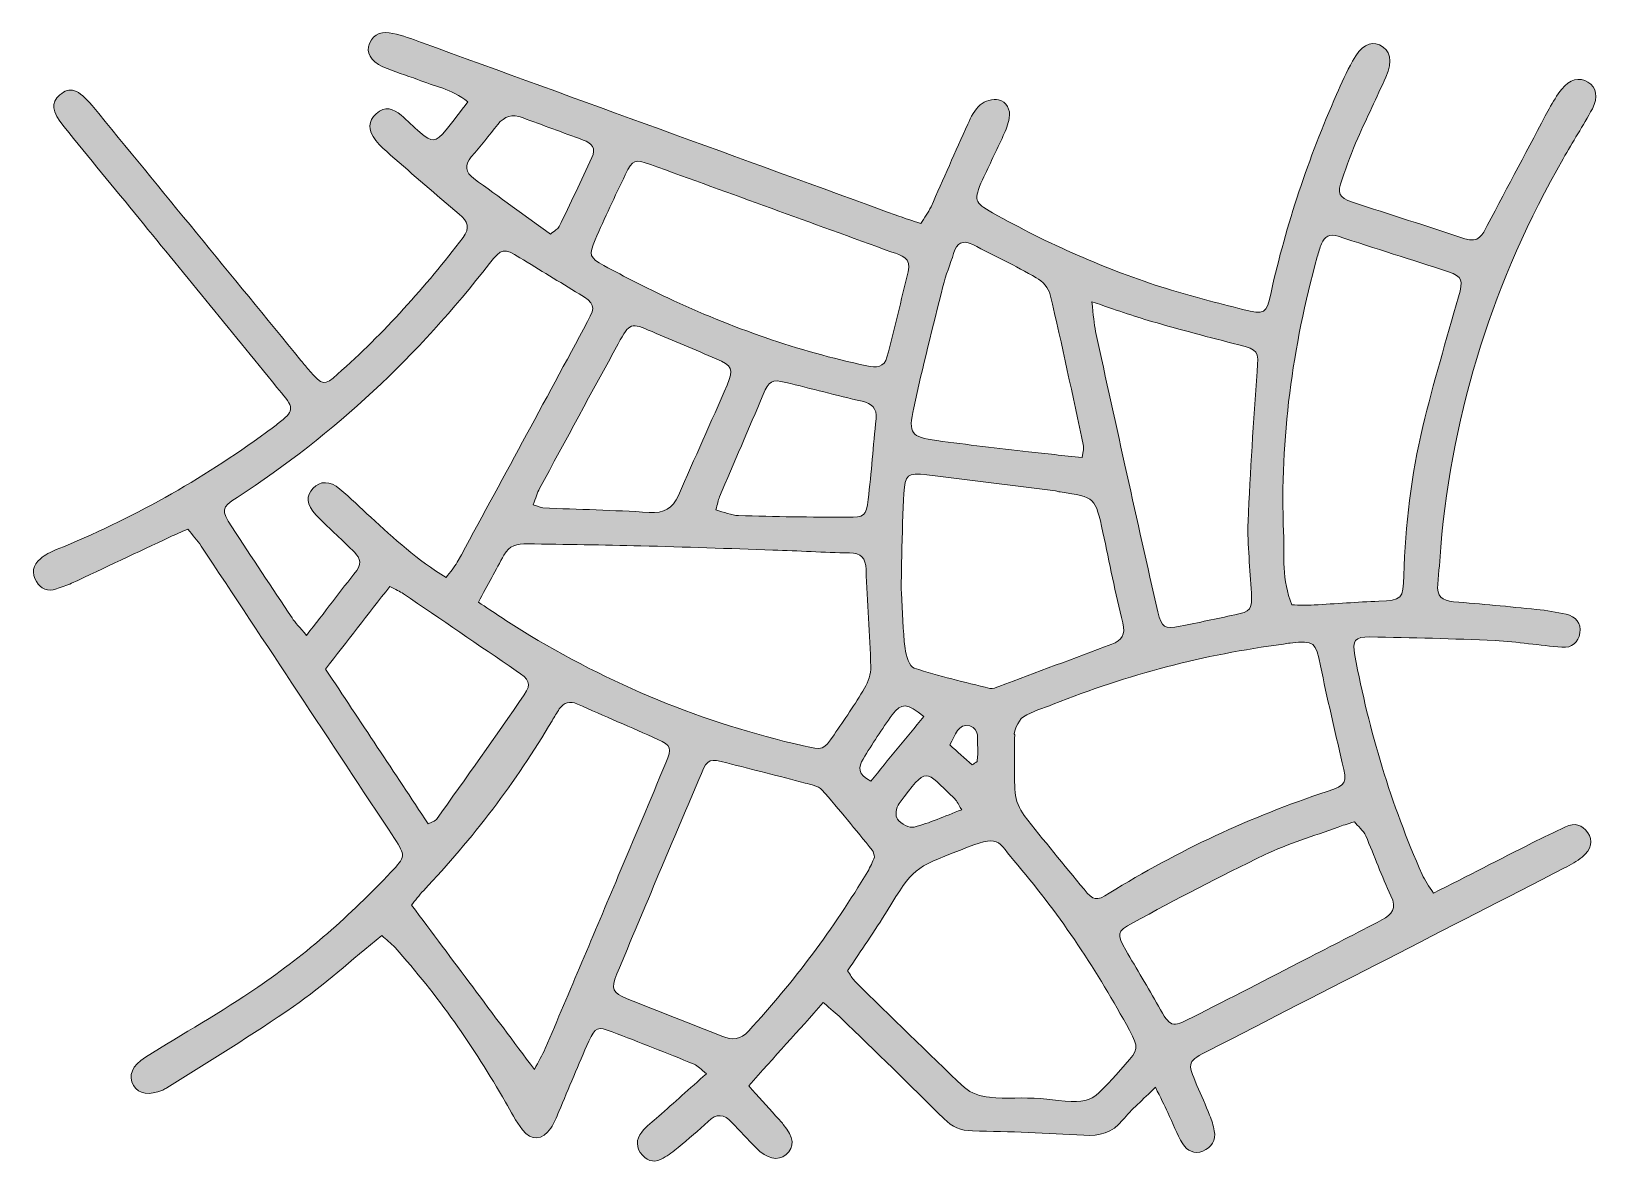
# Model space of a CAD drawing. Header units: centimetres. Extents: x 1 to 244, y -61 to -8.
# Drawn here: x 179.5 to 243.8, y -60.8 to -14.4 of the extents above; entities that cross this region are included whole.
import ezdxf

# ---------------------------------------------------------------- set-up
doc = ezdxf.new("R2010")
doc.units = ezdxf.units.CM
doc.header["$MEASUREMENT"] = 0
doc.layers.add('Screenshot 2022-06-20 at 20.24.09 v3\xa0Image', color=7, linetype='Continuous', lineweight=0)

msp = doc.modelspace()

# ---------------------------------------------------------------- hatches: boundary and pattern name
at = {"layer": 'Screenshot 2022-06-20 at 20.24.09 v3\xa0Image', "true_color": 0x000000, "transparency": 33554687}
h = msp.add_hatch(color=18, dxfattribs=at)
h.dxf.hatch_style = 2
edge = h.paths.add_edge_path()
edge.add_spline(control_points=[(218.07, -44.526), (218.136, -44.48), (218.203, -44.433), (218.27, -44.387), (218.283, -44.201), (218.324, -44.011), (218.302, -43.829), (218.263, -43.503), (218.4, -43.035), (217.973, -42.93), (217.491, -42.812), (217.394, -43.293), (217.15, -43.704), (217.459, -43.98), (217.764, -44.253), (218.07, -44.526)], knot_values=[0, 0, 0, 0, 1, 1, 1, 2, 2, 2, 3, 3, 3, 4, 4, 4, 5, 5, 5, 5], degree=3, periodic=0)
edge = h.paths.add_edge_path()
edge.add_spline(control_points=[(216.082, -42.544), (215.423, -41.983), (215.165, -41.964), (214.791, -42.474), (214.364, -43.056), (213.978, -43.67), (213.596, -44.284), (213.393, -44.609), (213.38, -44.925), (213.912, -45.189), (214.636, -44.307), (215.36, -43.425), (216.082, -42.544)], knot_values=[0, 0, 0, 0, 1, 1, 1, 2, 2, 2, 3, 3, 3, 4, 4, 4, 4], degree=3, periodic=0)
edge = h.paths.add_edge_path()
edge.add_spline(control_points=[(217.646, -46.362), (217.467, -46.089), (217.418, -45.97), (217.333, -45.889), (216.09, -44.708), (216.262, -44.556), (215.073, -46.109), (214.954, -46.264), (214.906, -46.632), (215.006, -46.757), (215.152, -46.94), (215.497, -47.128), (215.696, -47.076), (216.321, -46.913), (216.916, -46.64), (217.646, -46.362)], knot_values=[0, 0, 0, 0, 1, 1, 1, 2, 2, 2, 3, 3, 3, 4, 4, 4, 5, 5, 5, 5], degree=3, periodic=0)
edge = h.paths.add_edge_path()
edge.add_spline(control_points=[(200.773, -22.759), (200.948, -22.614), (201.082, -22.555), (201.132, -22.454), (201.589, -21.515), (202.036, -20.57), (202.479, -19.624), (202.657, -19.243), (202.47, -19.029), (202.119, -18.901), (201.286, -18.597), (200.454, -18.291), (199.622, -17.984), (199.216, -17.834), (198.887, -17.918), (198.614, -18.267), (198.262, -18.716), (197.899, -19.156), (197.53, -19.591), (197.241, -19.932), (197.289, -20.229), (197.632, -20.48), (198.675, -21.245), (199.726, -22), (200.773, -22.759)], knot_values=[0, 0, 0, 0, 1, 1, 1, 2, 2, 2, 3, 3, 3, 4, 4, 4, 5, 5, 5, 6, 6, 6, 7, 7, 7, 8, 8, 8, 8], degree=3, periodic=0)
edge = h.paths.add_edge_path()
edge.add_spline(control_points=[(207.556, -34.071), (207.904, -34.16), (208.194, -34.292), (208.489, -34.301), (209.977, -34.344), (211.467, -34.368), (212.956, -34.373), (213.657, -34.376), (213.723, -34.324), (213.805, -33.639), (213.937, -32.54), (214.015, -31.435), (214.128, -30.334), (214.174, -29.893), (213.952, -29.71), (213.557, -29.616), (212.511, -29.369), (211.47, -29.096), (210.425, -28.844), (209.845, -28.704), (209.744, -28.77), (209.5, -29.341), (208.904, -30.738), (208.304, -32.133), (207.71, -33.531), (207.652, -33.669), (207.626, -33.821), (207.556, -34.071)], knot_values=[0, 0, 0, 0, 1, 1, 1, 2, 2, 2, 3, 3, 3, 4, 4, 4, 5, 5, 5, 6, 6, 6, 7, 7, 7, 8, 8, 8, 9, 9, 9, 9], degree=3, periodic=0)
edge = h.paths.add_edge_path()
edge.add_spline(control_points=[(200.065, -33.856), (200.286, -33.932), (200.371, -33.983), (200.459, -33.987), (201.915, -34.048), (203.373, -34.08), (204.827, -34.173), (205.424, -34.211), (205.789, -34.011), (206.024, -33.474), (206.682, -31.963), (207.37, -30.465), (208.017, -28.95), (208.303, -28.28), (208.228, -28.154), (207.57, -27.872), (206.696, -27.497), (205.816, -27.136), (204.943, -26.759), (204.07, -26.382), (204.031, -26.383), (203.555, -27.253), (202.473, -29.228), (201.401, -31.209), (200.331, -33.19), (200.231, -33.375), (200.173, -33.583), (200.065, -33.856)], knot_values=[0, 0, 0, 0, 1, 1, 1, 2, 2, 2, 3, 3, 3, 4, 4, 4, 5, 5, 5, 6, 6, 6, 7, 7, 7, 8, 8, 8, 9, 9, 9, 9], degree=3, periodic=0)
edge = h.paths.add_edge_path()
edge.add_spline(control_points=[(195.76, -46.937), (195.989, -46.825), (196.066, -46.813), (196.098, -46.768), (197.304, -45.066), (198.525, -43.375), (199.696, -41.648), (200.017, -41.175), (199.905, -41.027), (199.372, -40.664), (197.828, -39.614), (196.29, -38.557), (194.746, -37.507), (194.598, -37.406), (194.427, -37.337), (194.183, -37.21), (193.297, -38.353), (192.434, -39.465), (191.554, -40.599), (192.992, -42.766), (194.368, -44.839), (195.76, -46.937)], knot_values=[0, 0, 0, 0, 1, 1, 1, 2, 2, 2, 3, 3, 3, 4, 4, 4, 5, 5, 5, 6, 6, 6, 7, 7, 7, 7], degree=3, periodic=0)
edge = h.paths.add_edge_path()
edge.add_spline(control_points=[(222.582, -31.926), (222.619, -31.635), (222.657, -31.537), (222.638, -31.452), (222.194, -29.381), (221.758, -27.308), (221.275, -25.247), (221.213, -24.979), (220.95, -24.69), (220.702, -24.548), (219.851, -24.062), (218.964, -23.639), (218.092, -23.19), (217.678, -22.978), (217.44, -23.122), (217.311, -23.548), (217.174, -24.002), (216.986, -24.442), (216.871, -24.901), (216.458, -26.556), (216.037, -28.211), (215.676, -29.879), (215.443, -30.954), (215.549, -31.076), (216.621, -31.225), (217.872, -31.399), (219.129, -31.535), (220.384, -31.682), (221.094, -31.766), (221.806, -31.84), (222.582, -31.926)], knot_values=[0, 0, 0, 0, 1, 1, 1, 2, 2, 2, 3, 3, 3, 4, 4, 4, 5, 5, 5, 6, 6, 6, 7, 7, 7, 8, 8, 8, 9, 9, 9, 10, 10, 10, 10], degree=3, periodic=0)
edge = h.paths.add_edge_path()
edge.add_spline(control_points=[(233.746, -46.859), (233.439, -46.957), (233.256, -47.008), (233.079, -47.074), (232.069, -47.448), (231.025, -47.753), (230.058, -48.217), (228.232, -49.092), (226.439, -50.038), (224.656, -51), (223.987, -51.36), (224, -51.477), (224.373, -52.122), (224.817, -52.89), (225.276, -53.65), (225.712, -54.422), (226.199, -55.285), (226.238, -55.316), (227.1, -54.88), (228.655, -54.093), (230.202, -53.29), (231.751, -52.493), (232.794, -51.957), (233.837, -51.421), (234.877, -50.881), (235.294, -50.664), (235.493, -50.406), (235.244, -49.889), (234.859, -49.092), (234.574, -48.247), (234.212, -47.437), (234.11, -47.208), (233.889, -47.032), (233.746, -46.859)], knot_values=[0, 0, 0, 0, 1, 1, 1, 2, 2, 2, 3, 3, 3, 4, 4, 4, 5, 5, 5, 6, 6, 6, 7, 7, 7, 8, 8, 8, 9, 9, 9, 10, 10, 10, 11, 11, 11, 11], degree=3, periodic=0)
edge = h.paths.add_edge_path()
edge.add_spline(control_points=[(222.98, -25.533), (223.048, -26.092), (223.063, -26.431), (223.134, -26.759), (223.554, -28.706), (223.985, -30.651), (224.417, -32.596), (224.836, -34.48), (225.25, -36.364), (225.686, -38.243), (225.838, -38.899), (225.962, -38.961), (226.608, -38.833), (227.353, -38.687), (228.096, -38.533), (228.837, -38.373), (229.495, -38.232), (229.553, -38.159), (229.523, -37.48), (229.48, -36.5), (229.349, -35.518), (229.387, -34.542), (229.465, -32.489), (229.617, -30.439), (229.761, -28.389), (229.82, -27.542), (229.815, -27.513), (229.003, -27.302), (227.809, -26.992), (226.615, -26.681), (225.43, -26.34), (224.678, -26.124), (223.942, -25.852), (222.98, -25.533)], knot_values=[0, 0, 0, 0, 1, 1, 1, 2, 2, 2, 3, 3, 3, 4, 4, 4, 5, 5, 5, 6, 6, 6, 7, 7, 7, 8, 8, 8, 9, 9, 9, 10, 10, 10, 11, 11, 11, 11], degree=3, periodic=0)
edge = h.paths.add_edge_path()
edge.add_spline(control_points=[(215.444, -24.309), (215.605, -23.731), (215.163, -23.636), (214.776, -23.496), (211.476, -22.299), (208.176, -21.1), (204.875, -19.906), (204.229, -19.672), (204.156, -19.691), (203.846, -20.325), (203.415, -21.206), (203.005, -22.098), (202.607, -22.994), (202.337, -23.601), (202.377, -23.736), (202.964, -24.05), (203.829, -24.513), (204.701, -24.964), (205.59, -25.379), (208.207, -26.599), (210.911, -27.565), (213.744, -28.157), (214.144, -28.241), (214.464, -28.233), (214.577, -27.805), (214.884, -26.644), (215.158, -25.475), (215.444, -24.309)], knot_values=[0, 0, 0, 0, 1, 1, 1, 2, 2, 2, 3, 3, 3, 4, 4, 4, 5, 5, 5, 6, 6, 6, 7, 7, 7, 8, 8, 8, 9, 9, 9, 9], degree=3, periodic=0)
edge = h.paths.add_edge_path()
edge.add_spline(control_points=[(215.172, -37.475), (215.215, -38.235), (215.23, -38.997), (215.318, -39.751), (215.352, -40.04), (215.496, -40.492), (215.692, -40.557), (216.71, -40.893), (217.759, -41.132), (218.801, -41.389), (218.91, -41.416), (219.05, -41.352), (219.167, -41.308), (220.71, -40.733), (222.25, -40.151), (223.793, -39.578), (224.217, -39.42), (224.366, -39.184), (224.249, -38.706), (223.947, -37.477), (223.7, -36.234), (223.433, -34.996), (223.121, -33.549), (223.122, -33.549), (221.676, -33.334), (221.614, -33.325), (221.554, -33.297), (221.491, -33.29), (219.734, -33.068), (217.977, -32.836), (216.217, -32.634), (215.408, -32.541), (215.314, -32.624), (215.27, -33.397), (215.193, -34.754), (215.143, -37.473), (215.172, -37.475)], knot_values=[0, 0, 0, 0, 1, 1, 1, 2, 2, 2, 3, 3, 3, 4, 4, 4, 5, 5, 5, 6, 6, 6, 7, 7, 7, 8, 8, 8, 9, 9, 9, 10, 10, 10, 11, 11, 11, 12, 12, 12, 12], degree=3, periodic=0)
edge = h.paths.add_edge_path()
edge.add_spline(control_points=[(214.069, -48.308), (214.034, -48.197), (214.03, -48.088), (213.975, -48.021), (213.295, -47.191), (212.622, -46.352), (211.908, -45.551), (211.759, -45.383), (211.458, -45.333), (211.217, -45.268), (210.147, -44.984), (209.073, -44.718), (208.003, -44.439), (207.322, -44.261), (207.221, -44.275), (206.965, -44.874), (205.8, -47.611), (204.644, -50.352), (203.5, -53.098), (203.241, -53.718), (203.307, -53.866), (203.923, -54.118), (205.213, -54.643), (206.516, -55.136), (207.809, -55.653), (208.235, -55.824), (208.572, -55.796), (208.909, -55.431), (210.762, -53.42), (212.386, -51.241), (213.788, -48.896), (213.901, -48.708), (213.978, -48.5), (214.069, -48.308)], knot_values=[0, 0, 0, 0, 1, 1, 1, 2, 2, 2, 3, 3, 3, 4, 4, 4, 5, 5, 5, 6, 6, 6, 7, 7, 7, 8, 8, 8, 9, 9, 9, 10, 10, 10, 11, 11, 11, 11], degree=3, periodic=0)
edge = h.paths.add_edge_path()
edge.add_spline(control_points=[(200.116, -57.018), (200.287, -56.691), (200.443, -56.434), (200.56, -56.159), (201.564, -53.801), (202.563, -51.441), (203.559, -49.079), (204.212, -47.535), (204.863, -45.989), (205.506, -44.44), (205.759, -43.83), (205.731, -43.731), (205.18, -43.482), (204.085, -42.986), (202.978, -42.517), (201.88, -42.029), (201.568, -41.891), (201.326, -41.957), (201.139, -42.232), (201.032, -42.389), (200.937, -42.553), (200.84, -42.717), (199.356, -45.24), (197.586, -47.546), (195.576, -49.671), (195.386, -49.872), (195.222, -50.096), (195.077, -50.271), (196.766, -52.532), (198.402, -54.724), (200.116, -57.018)], knot_values=[0, 0, 0, 0, 1, 1, 1, 2, 2, 2, 3, 3, 3, 4, 4, 4, 5, 5, 5, 6, 6, 6, 7, 7, 7, 8, 8, 8, 9, 9, 9, 10, 10, 10, 10], degree=3, periodic=0)
edge = h.paths.add_edge_path()
edge.add_spline(control_points=[(212.964, -52.964), (213.076, -53.131), (213.143, -53.28), (213.251, -53.386), (214.746, -54.851), (216.233, -56.325), (217.759, -57.758), (218.008, -57.992), (218.424, -58.121), (218.777, -58.156), (219.469, -58.225), (220.175, -58.148), (220.867, -58.211), (223.098, -58.417), (222.759, -58.559), (224.348, -56.814), (224.892, -56.215), (224.913, -56.122), (224.519, -55.401), (223.209, -53.002), (221.717, -50.723), (219.94, -48.642), (219.014, -47.558), (219.283, -47.355), (217.587, -48.016), (215.671, -48.763), (215.67, -48.739), (214.584, -50.505), (214.073, -51.336), (213.512, -52.137), (212.964, -52.964)], knot_values=[0, 0, 0, 0, 1, 1, 1, 2, 2, 2, 3, 3, 3, 4, 4, 4, 5, 5, 5, 6, 6, 6, 7, 7, 7, 8, 8, 8, 9, 9, 9, 10, 10, 10, 10], degree=3, periodic=0)
edge = h.paths.add_edge_path()
edge.add_spline(control_points=[(231.185, -37.967), (231.479, -37.967), (231.787, -37.98), (232.093, -37.964), (232.979, -37.919), (233.863, -37.846), (234.748, -37.813), (235.68, -37.777), (235.758, -37.72), (235.778, -36.758), (235.822, -34.691), (236.08, -32.647), (236.558, -30.642), (236.983, -28.857), (237.517, -27.097), (238.018, -25.33), (238.209, -24.655), (238.186, -24.501), (237.602, -24.307), (236.098, -23.807), (234.583, -23.342), (233.077, -22.848), (232.732, -22.735), (232.525, -22.847), (232.399, -23.155), (232.327, -23.33), (232.276, -23.515), (232.225, -23.698), (231.204, -27.389), (230.69, -31.145), (230.841, -34.977), (230.879, -35.944), (230.757, -36.941), (231.185, -37.967)], knot_values=[0, 0, 0, 0, 1, 1, 1, 2, 2, 2, 3, 3, 3, 4, 4, 4, 5, 5, 5, 6, 6, 6, 7, 7, 7, 8, 8, 8, 9, 9, 9, 10, 10, 10, 11, 11, 11, 11], degree=3, periodic=0)
edge = h.paths.add_edge_path()
edge.add_spline(control_points=[(219.814, -43.291), (219.814, -44.082), (219.778, -44.875), (219.832, -45.662), (219.854, -45.983), (220.009, -46.337), (220.209, -46.595), (221.002, -47.623), (221.832, -48.623), (222.658, -49.626), (223.048, -50.099), (223.147, -50.123), (223.693, -49.786), (226.509, -48.044), (229.482, -46.648), (232.63, -45.616), (233.445, -45.349), (233.447, -45.275), (233.251, -44.439), (232.941, -43.114), (232.627, -41.79), (232.358, -40.457), (232.161, -39.483), (232.112, -39.416), (231.119, -39.53), (231.025, -39.541), (230.931, -39.562), (230.837, -39.575), (227.585, -39.993), (224.439, -40.82), (221.395, -42.037), (220.984, -42.201), (220.548, -42.328), (220.173, -42.554), (219.936, -42.696), (219.744, -43.266), (219.814, -43.291)], knot_values=[0, 0, 0, 0, 1, 1, 1, 2, 2, 2, 3, 3, 3, 4, 4, 4, 5, 5, 5, 6, 6, 6, 7, 7, 7, 8, 8, 8, 9, 9, 9, 10, 10, 10, 11, 11, 11, 12, 12, 12, 12], degree=3, periodic=0)
edge = h.paths.add_edge_path()
edge.add_spline(control_points=[(197.821, -37.855), (198.453, -38.268), (199.016, -38.656), (199.597, -39.013), (203.187, -41.223), (207.034, -42.809), (211.147, -43.742), (211.95, -43.924), (211.972, -43.927), (212.405, -43.292), (212.834, -42.664), (213.268, -42.038), (213.655, -41.384), (213.808, -41.126), (213.923, -40.795), (213.915, -40.501), (213.875, -39.173), (213.77, -37.846), (213.72, -36.518), (213.702, -36.038), (213.514, -35.843), (213.034, -35.833), (211.989, -35.812), (210.945, -35.749), (209.901, -35.714), (208.096, -35.652), (206.292, -35.589), (204.487, -35.543), (202.935, -35.503), (201.383, -35.492), (199.831, -35.455), (199.419, -35.445), (199.077, -35.533), (198.868, -35.918), (198.539, -36.526), (198.211, -37.134), (197.821, -37.855)], knot_values=[0, 0, 0, 0, 1, 1, 1, 2, 2, 2, 3, 3, 3, 4, 4, 4, 5, 5, 5, 6, 6, 6, 7, 7, 7, 8, 8, 8, 9, 9, 9, 10, 10, 10, 11, 11, 11, 12, 12, 12, 12], degree=3, periodic=0)
edge = h.paths.add_edge_path()
edge.add_spline(control_points=[(190.772, -39.214), (191.517, -38.248), (192.173, -37.399), (192.828, -36.55), (193.09, -36.211), (192.901, -35.959), (192.66, -35.725), (192.159, -35.238), (191.637, -34.773), (191.156, -34.268), (190.763, -33.856), (190.747, -33.483), (191.038, -33.178), (191.328, -32.875), (191.727, -32.868), (192.142, -33.214), (192.579, -33.579), (192.983, -33.985), (193.404, -34.371), (194.359, -35.246), (195.314, -36.122), (196.494, -36.839), (196.667, -36.608), (196.839, -36.427), (196.955, -36.214), (198.742, -32.927), (200.526, -29.637), (202.301, -26.342), (202.641, -25.71), (202.586, -25.594), (201.958, -25.213), (201.144, -24.72), (200.331, -24.226), (199.522, -23.727), (198.876, -23.328), (198.763, -23.33), (198.272, -23.964), (195.353, -27.736), (191.933, -30.963), (187.923, -33.557), (187.268, -33.981), (187.259, -34.074), (187.712, -34.768), (188.527, -36.016), (189.349, -37.26), (190.177, -38.5), (190.313, -38.704), (190.491, -38.88), (190.772, -39.214)], knot_values=[0, 0, 0, 0, 1, 1, 1, 2, 2, 2, 3, 3, 3, 4, 4, 4, 5, 5, 5, 6, 6, 6, 7, 7, 7, 8, 8, 8, 9, 9, 9, 10, 10, 10, 11, 11, 11, 12, 12, 12, 13, 13, 13, 14, 14, 14, 15, 15, 15, 16, 16, 16, 16], degree=3, periodic=0)
edge = h.paths.add_edge_path()
edge.add_spline(control_points=[(236.989, -49.788), (238.391, -49.074), (239.713, -48.398), (241.038, -47.727), (241.49, -47.498), (241.951, -47.286), (242.406, -47.062), (242.783, -46.877), (243.087, -46.982), (243.319, -47.305), (243.543, -47.617), (243.464, -48.001), (243.091, -48.304), (242.872, -48.482), (242.616, -48.621), (242.364, -48.751), (237.512, -51.244), (232.659, -53.733), (227.805, -56.221), (226.887, -56.692), (226.879, -56.702), (227.291, -57.667), (227.466, -58.076), (227.647, -58.481), (227.811, -58.893), (227.892, -59.097), (227.962, -59.311), (228.002, -59.526), (228.075, -59.924), (227.894, -60.216), (227.532, -60.361), (227.19, -60.499), (226.878, -60.349), (226.707, -60.064), (226.466, -59.658), (226.298, -59.209), (226.094, -58.78), (225.95, -58.478), (225.799, -58.179), (225.584, -57.742), (225.063, -58.262), (224.611, -58.645), (224.243, -59.098), (223.812, -59.627), (223.3, -59.75), (222.65, -59.71), (221.132, -59.617), (219.61, -59.562), (218.09, -59.534), (217.604, -59.525), (217.253, -59.368), (216.916, -59.034), (215.52, -57.647), (214.106, -56.278), (212.694, -54.907), (212.494, -54.713), (212.274, -54.54), (211.965, -54.273), (210.941, -55.416), (209.958, -56.514), (208.905, -57.689), (209.304, -58.13), (209.657, -58.52), (210.009, -58.91), (210.115, -59.028), (210.223, -59.144), (210.325, -59.266), (210.765, -59.787), (210.803, -60.208), (210.44, -60.502), (210.091, -60.785), (209.651, -60.688), (209.198, -60.22), (208.867, -59.878), (208.537, -59.535), (208.215, -59.185), (207.897, -58.839), (207.592, -58.813), (207.238, -59.147), (206.846, -59.517), (206.432, -59.864), (206.018, -60.209), (205.825, -60.371), (205.618, -60.522), (205.402, -60.651), (205.094, -60.835), (204.8, -60.814), (204.546, -60.532), (204.267, -60.222), (204.284, -59.881), (204.52, -59.582), (204.713, -59.336), (204.977, -59.146), (205.214, -58.935), (205.845, -58.371), (206.478, -57.809), (207.174, -57.189), (206.939, -57.005), (206.818, -56.86), (206.663, -56.797), (205.547, -56.343), (204.429, -55.896), (203.302, -55.468), (202.712, -55.244), (202.604, -55.283), (202.349, -55.853), (201.921, -56.808), (201.53, -57.779), (201.119, -58.741), (201.02, -58.974), (200.929, -59.217), (200.789, -59.425), (200.452, -59.927), (200, -59.962), (199.628, -59.487), (199.357, -59.14), (199.154, -58.738), (198.933, -58.353), (197.632, -56.091), (196.148, -53.96), (194.401, -52.017), (194.239, -51.837), (194.041, -51.69), (193.854, -51.522), (192.615, -52.528), (191.486, -53.559), (190.243, -54.426), (188.555, -55.604), (186.781, -56.658), (185.043, -57.764), (184.989, -57.798), (184.935, -57.833), (184.877, -57.857), (184.321, -58.095), (183.897, -58.029), (183.681, -57.672), (183.443, -57.277), (183.616, -56.851), (184.168, -56.508), (185.703, -55.555), (187.275, -54.656), (188.769, -53.642), (190.769, -52.285), (192.572, -50.68), (194.235, -48.924), (194.828, -48.298), (194.836, -48.238), (194.377, -47.541), (191.739, -43.541), (189.096, -39.545), (186.451, -35.55), (186.298, -35.319), (186.107, -35.113), (185.903, -34.857), (185.627, -34.978), (185.401, -35.073), (185.18, -35.177), (183.831, -35.809), (182.485, -36.446), (181.135, -37.075), (180.935, -37.169), (180.718, -37.227), (180.511, -37.305), (180.151, -37.441), (179.872, -37.297), (179.693, -37.006), (179.485, -36.67), (179.545, -36.321), (179.854, -36.069), (180.046, -35.912), (180.278, -35.791), (180.51, -35.697), (183.588, -34.459), (186.454, -32.845), (189.127, -30.884), (189.281, -30.771), (189.437, -30.662), (189.587, -30.544), (190.263, -30.011), (190.281, -29.933), (189.739, -29.267), (187.798, -26.881), (185.85, -24.501), (183.903, -22.119), (182.88, -20.867), (181.849, -19.621), (180.831, -18.364), (180.304, -17.713), (180.271, -17.384), (180.654, -17.049), (181.056, -16.696), (181.422, -16.811), (181.979, -17.489), (184.835, -20.969), (187.688, -24.453), (190.542, -27.936), (190.663, -28.083), (190.783, -28.23), (190.908, -28.374), (191.416, -28.962), (191.497, -28.992), (192.047, -28.503), (193.953, -26.813), (195.643, -24.924), (197.189, -22.902), (197.486, -22.513), (197.397, -22.239), (197.035, -21.939), (196.084, -21.149), (195.155, -20.331), (194.221, -19.519), (194.006, -19.332), (193.785, -19.143), (193.612, -18.92), (193.277, -18.49), (193.299, -18.122), (193.629, -17.821), (193.992, -17.489), (194.332, -17.619), (194.649, -17.883), (194.918, -18.106), (195.158, -18.363), (195.425, -18.587), (195.943, -19.023), (196.04, -19.017), (196.498, -18.479), (196.799, -18.125), (197.071, -17.745), (197.389, -17.335), (196.726, -16.806), (195.991, -16.691), (195.329, -16.424), (194.859, -16.235), (194.364, -16.104), (193.903, -15.897), (193.385, -15.664), (193.198, -15.304), (193.352, -14.939), (193.537, -14.504), (193.919, -14.445), (194.31, -14.529), (194.711, -14.615), (195.1, -14.761), (195.487, -14.902), (202.012, -17.273), (208.535, -19.648), (215.06, -22.021), (215.328, -22.119), (215.6, -22.202), (215.97, -22.325), (216.108, -22.096), (216.273, -21.878), (216.383, -21.635), (216.892, -20.508), (217.379, -19.372), (217.892, -18.247), (218.022, -17.962), (218.172, -17.651), (218.401, -17.456), (218.585, -17.3), (218.925, -17.202), (219.156, -17.254), (219.486, -17.328), (219.654, -17.649), (219.589, -18.003), (219.545, -18.249), (219.452, -18.491), (219.348, -18.72), (219.074, -19.326), (218.773, -19.921), (218.499, -20.528), (218.121, -21.363), (218.146, -21.461), (218.907, -21.886), (221.183, -23.16), (223.557, -24.216), (226.047, -24.996), (227.075, -25.317), (228.12, -25.583), (229.165, -25.846), (230.072, -26.075), (230.129, -26.046), (230.329, -25.148), (230.952, -22.353), (231.861, -19.654), (233.015, -17.036), (233.219, -16.572), (233.427, -16.107), (233.671, -15.663), (234.013, -15.04), (234.394, -14.829), (234.771, -14.999), (235.229, -15.205), (235.331, -15.648), (235.035, -16.317), (234.664, -17.158), (234.255, -17.983), (233.888, -18.826), (233.647, -19.377), (233.434, -19.942), (233.24, -20.512), (233.038, -21.106), (233.092, -21.253), (233.665, -21.446), (235.197, -21.961), (236.744, -22.429), (238.275, -22.948), (238.842, -23.141), (239, -22.784), (239.198, -22.407), (240.04, -20.808), (240.885, -19.211), (241.737, -17.617), (241.886, -17.339), (242.056, -17.066), (242.25, -16.817), (242.571, -16.406), (242.978, -16.309), (243.324, -16.525), (243.671, -16.741), (243.764, -17.147), (243.506, -17.619), (243.127, -18.315), (242.696, -18.982), (242.304, -19.671), (239.49, -24.62), (237.765, -29.914), (237.29, -35.599), (237.247, -36.104), (237.216, -36.609), (237.166, -37.113), (237.118, -37.598), (237.338, -37.799), (237.812, -37.836), (238.949, -37.924), (240.085, -38.034), (241.219, -38.15), (241.628, -38.192), (242.038, -38.255), (242.438, -38.349), (242.822, -38.44), (243.053, -38.719), (242.998, -39.115), (242.943, -39.505), (242.66, -39.736), (242.259, -39.702), (241.343, -39.626), (240.432, -39.474), (239.516, -39.43), (237.806, -39.348), (236.094, -39.304), (234.382, -39.279), (233.758, -39.27), (233.652, -39.423), (233.768, -40.043), (234.346, -43.139), (235.251, -46.137), (236.523, -49.02), (236.633, -49.268), (236.805, -49.489), (236.989, -49.788)], knot_values=[0, 0, 0, 0, 1, 1, 1, 2, 2, 2, 3, 3, 3, 4, 4, 4, 5, 5, 5, 6, 6, 6, 7, 7, 7, 8, 8, 8, 9, 9, 9, 10, 10, 10, 11, 11, 11, 12, 12, 12, 13, 13, 13, 14, 14, 14, 15, 15, 15, 16, 16, 16, 17, 17, 17, 18, 18, 18, 19, 19, 19, 20, 20, 20, 21, 21, 21, 22, 22, 22, 23, 23, 23, 24, 24, 24, 25, 25, 25, 26, 26, 26, 27, 27, 27, 28, 28, 28, 29, 29, 29, 30, 30, 30, 31, 31, 31, 32, 32, 32, 33, 33, 33, 34, 34, 34, 35, 35, 35, 36, 36, 36, 37, 37, 37, 38, 38, 38, 39, 39, 39, 40, 40, 40, 41, 41, 41, 42, 42, 42, 43, 43, 43, 44, 44, 44, 45, 45, 45, 46, 46, 46, 47, 47, 47, 48, 48, 48, 49, 49, 49, 50, 50, 50, 51, 51, 51, 52, 52, 52, 53, 53, 53, 54, 54, 54, 55, 55, 55, 56, 56, 56, 57, 57, 57, 58, 58, 58, 59, 59, 59, 60, 60, 60, 61, 61, 61, 62, 62, 62, 63, 63, 63, 64, 64, 64, 65, 65, 65, 66, 66, 66, 67, 67, 67, 68, 68, 68, 69, 69, 69, 70, 70, 70, 71, 71, 71, 72, 72, 72, 73, 73, 73, 74, 74, 74, 75, 75, 75, 76, 76, 76, 77, 77, 77, 78, 78, 78, 79, 79, 79, 80, 80, 80, 81, 81, 81, 82, 82, 82, 83, 83, 83, 84, 84, 84, 85, 85, 85, 86, 86, 86, 87, 87, 87, 88, 88, 88, 89, 89, 89, 90, 90, 90, 91, 91, 91, 92, 92, 92, 93, 93, 93, 94, 94, 94, 95, 95, 95, 96, 96, 96, 97, 97, 97, 98, 98, 98, 99, 99, 99, 100, 100, 100, 101, 101, 101, 102, 102, 102, 103, 103, 103, 104, 104, 104, 105, 105, 105, 106, 106, 106, 107, 107, 107, 108, 108, 108, 109, 109, 109, 110, 110, 110, 111, 111, 111, 112, 112, 112, 113, 113, 113, 114, 114, 114, 115, 115, 115, 116, 116, 116, 117, 117, 117, 118, 118, 118, 119, 119, 119, 120, 120, 120, 120], degree=3, periodic=0)

# ---------------------------------------------------------------- linework, layer by layer
at = {"layer": 'Screenshot 2022-06-20 at 20.24.09 v3\xa0Image'}
for points, knots in [([(236.989, -49.788), (238.391, -49.074), (239.713, -48.398), (241.038, -47.727), (241.49, -47.498), (241.951, -47.286), (242.406, -47.062), (242.783, -46.877), (243.087, -46.982), (243.319, -47.305), (243.543, -47.617), (243.464, -48.001), (243.091, -48.304), (242.872, -48.482), (242.616, -48.621), (242.364, -48.751), (237.512, -51.244), (232.659, -53.733), (227.805, -56.221), (226.887, -56.692), (226.879, -56.702), (227.291, -57.667), (227.466, -58.076), (227.647, -58.481), (227.811, -58.893), (227.892, -59.097), (227.962, -59.311), (228.002, -59.526), (228.075, -59.924), (227.894, -60.216), (227.532, -60.361), (227.19, -60.499), (226.878, -60.349), (226.707, -60.064), (226.466, -59.658), (226.298, -59.209), (226.094, -58.78), (225.95, -58.478), (225.799, -58.179), (225.584, -57.742), (225.063, -58.262), (224.611, -58.645), (224.243, -59.098), (223.812, -59.627), (223.3, -59.75), (222.65, -59.71), (221.132, -59.617), (219.61, -59.562), (218.09, -59.534), (217.604, -59.525), (217.253, -59.368), (216.916, -59.034), (215.52, -57.647), (214.106, -56.278), (212.694, -54.907), (212.494, -54.713), (212.274, -54.54), (211.965, -54.273), (210.941, -55.416), (209.958, -56.514), (208.905, -57.689), (209.304, -58.13), (209.657, -58.52), (210.009, -58.91), (210.115, -59.028), (210.223, -59.144), (210.325, -59.266), (210.765, -59.787), (210.803, -60.208), (210.44, -60.502), (210.091, -60.785), (209.651, -60.688), (209.198, -60.22), (208.867, -59.878), (208.537, -59.535), (208.215, -59.185), (207.897, -58.839), (207.592, -58.813), (207.238, -59.147), (206.846, -59.517), (206.432, -59.864), (206.018, -60.209), (205.825, -60.371), (205.618, -60.522), (205.402, -60.651), (205.094, -60.835), (204.8, -60.814), (204.546, -60.532), (204.267, -60.222), (204.284, -59.881), (204.52, -59.582), (204.713, -59.336), (204.977, -59.146), (205.214, -58.935), (205.845, -58.371), (206.478, -57.809), (207.174, -57.189), (206.939, -57.005), (206.818, -56.86), (206.663, -56.797), (205.547, -56.343), (204.429, -55.896), (203.302, -55.468), (202.712, -55.244), (202.604, -55.283), (202.349, -55.853), (201.921, -56.808), (201.53, -57.779), (201.119, -58.741), (201.02, -58.974), (200.929, -59.217), (200.789, -59.425), (200.452, -59.927), (200, -59.962), (199.628, -59.487), (199.357, -59.14), (199.154, -58.738), (198.933, -58.353), (197.632, -56.091), (196.148, -53.96), (194.401, -52.017), (194.239, -51.837), (194.041, -51.69), (193.854, -51.522), (192.615, -52.528), (191.486, -53.559), (190.243, -54.426), (188.555, -55.604), (186.781, -56.658), (185.043, -57.764), (184.989, -57.798), (184.935, -57.833), (184.877, -57.857), (184.321, -58.095), (183.897, -58.029), (183.681, -57.672), (183.443, -57.277), (183.616, -56.851), (184.168, -56.508), (185.703, -55.555), (187.275, -54.656), (188.769, -53.642), (190.769, -52.285), (192.572, -50.68), (194.235, -48.924), (194.828, -48.298), (194.836, -48.238), (194.377, -47.541), (191.739, -43.541), (189.096, -39.545), (186.451, -35.55), (186.298, -35.319), (186.107, -35.113), (185.903, -34.857), (185.627, -34.978), (185.401, -35.073), (185.18, -35.177), (183.831, -35.809), (182.485, -36.446), (181.135, -37.075), (180.935, -37.169), (180.718, -37.227), (180.511, -37.305), (180.151, -37.441), (179.872, -37.297), (179.693, -37.006), (179.485, -36.67), (179.545, -36.321), (179.854, -36.069), (180.046, -35.912), (180.278, -35.791), (180.51, -35.697), (183.588, -34.459), (186.454, -32.845), (189.127, -30.884), (189.281, -30.771), (189.437, -30.662), (189.587, -30.544), (190.263, -30.011), (190.281, -29.933), (189.739, -29.267), (187.798, -26.881), (185.85, -24.501), (183.903, -22.119), (182.88, -20.867), (181.849, -19.621), (180.831, -18.364), (180.304, -17.713), (180.271, -17.384), (180.654, -17.049), (181.056, -16.696), (181.422, -16.811), (181.979, -17.489), (184.835, -20.969), (187.688, -24.453), (190.542, -27.936), (190.663, -28.083), (190.783, -28.23), (190.908, -28.374), (191.416, -28.962), (191.497, -28.992), (192.047, -28.503), (193.953, -26.813), (195.643, -24.924), (197.189, -22.902), (197.486, -22.513), (197.397, -22.239), (197.035, -21.939), (196.084, -21.149), (195.155, -20.331), (194.221, -19.519), (194.006, -19.332), (193.785, -19.143), (193.612, -18.92), (193.277, -18.49), (193.299, -18.122), (193.629, -17.821), (193.992, -17.489), (194.332, -17.619), (194.649, -17.883), (194.918, -18.106), (195.158, -18.363), (195.425, -18.587), (195.943, -19.023), (196.04, -19.017), (196.498, -18.479), (196.799, -18.125), (197.071, -17.745), (197.389, -17.335), (196.726, -16.806), (195.991, -16.691), (195.329, -16.424), (194.859, -16.235), (194.364, -16.104), (193.903, -15.897), (193.385, -15.664), (193.198, -15.304), (193.352, -14.939), (193.537, -14.504), (193.919, -14.445), (194.31, -14.529), (194.711, -14.615), (195.1, -14.761), (195.487, -14.902), (202.012, -17.273), (208.535, -19.648), (215.06, -22.021), (215.328, -22.119), (215.6, -22.202), (215.97, -22.325), (216.108, -22.096), (216.273, -21.878), (216.383, -21.635), (216.892, -20.508), (217.379, -19.372), (217.892, -18.247), (218.022, -17.962), (218.172, -17.651), (218.401, -17.456), (218.585, -17.3), (218.925, -17.202), (219.156, -17.254), (219.486, -17.328), (219.654, -17.649), (219.589, -18.003), (219.545, -18.249), (219.452, -18.491), (219.348, -18.72), (219.074, -19.326), (218.773, -19.921), (218.499, -20.528), (218.121, -21.363), (218.146, -21.461), (218.907, -21.886), (221.183, -23.16), (223.557, -24.216), (226.047, -24.996), (227.075, -25.317), (228.12, -25.583), (229.165, -25.846), (230.072, -26.075), (230.129, -26.046), (230.329, -25.148), (230.952, -22.353), (231.861, -19.654), (233.015, -17.036), (233.219, -16.572), (233.427, -16.107), (233.671, -15.663), (234.013, -15.04), (234.394, -14.829), (234.771, -14.999), (235.229, -15.205), (235.331, -15.648), (235.035, -16.317), (234.664, -17.158), (234.255, -17.983), (233.888, -18.826), (233.647, -19.377), (233.434, -19.942), (233.24, -20.512), (233.038, -21.106), (233.092, -21.253), (233.665, -21.446), (235.197, -21.961), (236.744, -22.429), (238.275, -22.948), (238.842, -23.141), (239, -22.784), (239.198, -22.407), (240.04, -20.808), (240.885, -19.211), (241.737, -17.617), (241.886, -17.339), (242.056, -17.066), (242.25, -16.817), (242.571, -16.406), (242.978, -16.309), (243.324, -16.525), (243.671, -16.741), (243.764, -17.147), (243.506, -17.619), (243.127, -18.315), (242.696, -18.982), (242.304, -19.671), (239.49, -24.62), (237.765, -29.914), (237.29, -35.599), (237.247, -36.104), (237.216, -36.609), (237.166, -37.113), (237.118, -37.598), (237.338, -37.799), (237.812, -37.836), (238.949, -37.924), (240.085, -38.034), (241.219, -38.15), (241.628, -38.192), (242.038, -38.255), (242.438, -38.349), (242.822, -38.44), (243.053, -38.719), (242.998, -39.115), (242.943, -39.505), (242.66, -39.736), (242.259, -39.702), (241.343, -39.626), (240.432, -39.474), (239.516, -39.43), (237.806, -39.348), (236.094, -39.304), (234.382, -39.279), (233.758, -39.27), (233.652, -39.423), (233.768, -40.043), (234.346, -43.139), (235.251, -46.137), (236.523, -49.02), (236.633, -49.268), (236.805, -49.489), (236.989, -49.788)], [0, 0, 0, 0, 1, 1, 1, 2, 2, 2, 3, 3, 3, 4, 4, 4, 5, 5, 5, 6, 6, 6, 7, 7, 7, 8, 8, 8, 9, 9, 9, 10, 10, 10, 11, 11, 11, 12, 12, 12, 13, 13, 13, 14, 14, 14, 15, 15, 15, 16, 16, 16, 17, 17, 17, 18, 18, 18, 19, 19, 19, 20, 20, 20, 21, 21, 21, 22, 22, 22, 23, 23, 23, 24, 24, 24, 25, 25, 25, 26, 26, 26, 27, 27, 27, 28, 28, 28, 29, 29, 29, 30, 30, 30, 31, 31, 31, 32, 32, 32, 33, 33, 33, 34, 34, 34, 35, 35, 35, 36, 36, 36, 37, 37, 37, 38, 38, 38, 39, 39, 39, 40, 40, 40, 41, 41, 41, 42, 42, 42, 43, 43, 43, 44, 44, 44, 45, 45, 45, 46, 46, 46, 47, 47, 47, 48, 48, 48, 49, 49, 49, 50, 50, 50, 51, 51, 51, 52, 52, 52, 53, 53, 53, 54, 54, 54, 55, 55, 55, 56, 56, 56, 57, 57, 57, 58, 58, 58, 59, 59, 59, 60, 60, 60, 61, 61, 61, 62, 62, 62, 63, 63, 63, 64, 64, 64, 65, 65, 65, 66, 66, 66, 67, 67, 67, 68, 68, 68, 69, 69, 69, 70, 70, 70, 71, 71, 71, 72, 72, 72, 73, 73, 73, 74, 74, 74, 75, 75, 75, 76, 76, 76, 77, 77, 77, 78, 78, 78, 79, 79, 79, 80, 80, 80, 81, 81, 81, 82, 82, 82, 83, 83, 83, 84, 84, 84, 85, 85, 85, 86, 86, 86, 87, 87, 87, 88, 88, 88, 89, 89, 89, 90, 90, 90, 91, 91, 91, 92, 92, 92, 93, 93, 93, 94, 94, 94, 95, 95, 95, 96, 96, 96, 97, 97, 97, 98, 98, 98, 99, 99, 99, 100, 100, 100, 101, 101, 101, 102, 102, 102, 103, 103, 103, 104, 104, 104, 105, 105, 105, 106, 106, 106, 107, 107, 107, 108, 108, 108, 109, 109, 109, 110, 110, 110, 111, 111, 111, 112, 112, 112, 113, 113, 113, 114, 114, 114, 115, 115, 115, 116, 116, 116, 117, 117, 117, 118, 118, 118, 119, 119, 119, 120, 120, 120, 120]), ([(200.773, -22.759), (200.948, -22.614), (201.082, -22.555), (201.132, -22.454), (201.589, -21.515), (202.036, -20.57), (202.479, -19.624), (202.657, -19.243), (202.47, -19.029), (202.119, -18.901), (201.286, -18.597), (200.454, -18.291), (199.622, -17.984), (199.216, -17.834), (198.887, -17.918), (198.614, -18.267), (198.262, -18.716), (197.899, -19.156), (197.53, -19.591), (197.241, -19.932), (197.289, -20.229), (197.632, -20.48), (198.675, -21.245), (199.726, -22), (200.773, -22.759)], [0, 0, 0, 0, 1, 1, 1, 2, 2, 2, 3, 3, 3, 4, 4, 4, 5, 5, 5, 6, 6, 6, 7, 7, 7, 8, 8, 8, 8]), ([(215.444, -24.309), (215.605, -23.731), (215.163, -23.636), (214.776, -23.496), (211.476, -22.299), (208.176, -21.1), (204.875, -19.906), (204.229, -19.672), (204.156, -19.691), (203.846, -20.325), (203.415, -21.206), (203.005, -22.098), (202.607, -22.994), (202.337, -23.601), (202.377, -23.736), (202.964, -24.05), (203.829, -24.513), (204.701, -24.964), (205.59, -25.379), (208.207, -26.599), (210.911, -27.565), (213.744, -28.157), (214.144, -28.241), (214.464, -28.233), (214.577, -27.805), (214.884, -26.644), (215.158, -25.475), (215.444, -24.309)], [0, 0, 0, 0, 1, 1, 1, 2, 2, 2, 3, 3, 3, 4, 4, 4, 5, 5, 5, 6, 6, 6, 7, 7, 7, 8, 8, 8, 9, 9, 9, 9]), ([(222.582, -31.926), (222.619, -31.635), (222.657, -31.537), (222.638, -31.452), (222.194, -29.381), (221.758, -27.308), (221.275, -25.247), (221.213, -24.979), (220.95, -24.69), (220.702, -24.548), (219.851, -24.062), (218.964, -23.639), (218.092, -23.19), (217.678, -22.978), (217.44, -23.122), (217.311, -23.548), (217.174, -24.002), (216.986, -24.442), (216.871, -24.901), (216.458, -26.556), (216.037, -28.211), (215.676, -29.879), (215.443, -30.954), (215.549, -31.076), (216.621, -31.225), (217.872, -31.399), (219.129, -31.535), (220.384, -31.682), (221.094, -31.766), (221.806, -31.84), (222.582, -31.926)], [0, 0, 0, 0, 1, 1, 1, 2, 2, 2, 3, 3, 3, 4, 4, 4, 5, 5, 5, 6, 6, 6, 7, 7, 7, 8, 8, 8, 9, 9, 9, 10, 10, 10, 10]), ([(231.185, -37.967), (231.479, -37.967), (231.787, -37.98), (232.093, -37.964), (232.979, -37.919), (233.863, -37.846), (234.748, -37.813), (235.68, -37.777), (235.758, -37.72), (235.778, -36.758), (235.822, -34.691), (236.08, -32.647), (236.558, -30.642), (236.983, -28.857), (237.517, -27.097), (238.018, -25.33), (238.209, -24.655), (238.186, -24.501), (237.602, -24.307), (236.098, -23.807), (234.583, -23.342), (233.077, -22.848), (232.732, -22.735), (232.525, -22.847), (232.399, -23.155), (232.327, -23.33), (232.276, -23.515), (232.225, -23.698), (231.204, -27.389), (230.69, -31.145), (230.841, -34.977), (230.879, -35.944), (230.757, -36.941), (231.185, -37.967)], [0, 0, 0, 0, 1, 1, 1, 2, 2, 2, 3, 3, 3, 4, 4, 4, 5, 5, 5, 6, 6, 6, 7, 7, 7, 8, 8, 8, 9, 9, 9, 10, 10, 10, 11, 11, 11, 11]), ([(190.772, -39.214), (191.517, -38.248), (192.173, -37.399), (192.828, -36.55), (193.09, -36.211), (192.901, -35.959), (192.66, -35.725), (192.159, -35.238), (191.637, -34.773), (191.156, -34.268), (190.763, -33.856), (190.747, -33.483), (191.038, -33.178), (191.328, -32.875), (191.727, -32.868), (192.142, -33.214), (192.579, -33.579), (192.983, -33.985), (193.404, -34.371), (194.359, -35.246), (195.314, -36.122), (196.494, -36.839), (196.667, -36.608), (196.839, -36.427), (196.955, -36.214), (198.742, -32.927), (200.526, -29.637), (202.301, -26.342), (202.641, -25.71), (202.586, -25.594), (201.958, -25.213), (201.144, -24.72), (200.331, -24.226), (199.522, -23.727), (198.876, -23.328), (198.763, -23.33), (198.272, -23.964), (195.353, -27.736), (191.933, -30.963), (187.923, -33.557), (187.268, -33.981), (187.259, -34.074), (187.712, -34.768), (188.527, -36.016), (189.349, -37.26), (190.177, -38.5), (190.313, -38.704), (190.491, -38.88), (190.772, -39.214)], [0, 0, 0, 0, 1, 1, 1, 2, 2, 2, 3, 3, 3, 4, 4, 4, 5, 5, 5, 6, 6, 6, 7, 7, 7, 8, 8, 8, 9, 9, 9, 10, 10, 10, 11, 11, 11, 12, 12, 12, 13, 13, 13, 14, 14, 14, 15, 15, 15, 16, 16, 16, 16]), ([(222.98, -25.533), (223.048, -26.092), (223.063, -26.431), (223.134, -26.759), (223.554, -28.706), (223.985, -30.651), (224.417, -32.596), (224.836, -34.48), (225.25, -36.364), (225.686, -38.243), (225.838, -38.899), (225.962, -38.961), (226.608, -38.833), (227.353, -38.687), (228.096, -38.533), (228.837, -38.373), (229.495, -38.232), (229.553, -38.159), (229.523, -37.48), (229.48, -36.5), (229.349, -35.518), (229.387, -34.542), (229.465, -32.489), (229.617, -30.439), (229.761, -28.389), (229.82, -27.542), (229.815, -27.513), (229.003, -27.302), (227.809, -26.992), (226.615, -26.681), (225.43, -26.34), (224.678, -26.124), (223.942, -25.852), (222.98, -25.533)], [0, 0, 0, 0, 1, 1, 1, 2, 2, 2, 3, 3, 3, 4, 4, 4, 5, 5, 5, 6, 6, 6, 7, 7, 7, 8, 8, 8, 9, 9, 9, 10, 10, 10, 11, 11, 11, 11]), ([(200.065, -33.856), (200.286, -33.932), (200.371, -33.983), (200.459, -33.987), (201.915, -34.048), (203.373, -34.08), (204.827, -34.173), (205.424, -34.211), (205.789, -34.011), (206.024, -33.474), (206.682, -31.963), (207.37, -30.465), (208.017, -28.95), (208.303, -28.28), (208.228, -28.154), (207.57, -27.872), (206.696, -27.497), (205.816, -27.136), (204.943, -26.759), (204.07, -26.382), (204.031, -26.383), (203.555, -27.253), (202.473, -29.228), (201.401, -31.209), (200.331, -33.19), (200.231, -33.375), (200.173, -33.583), (200.065, -33.856)], [0, 0, 0, 0, 1, 1, 1, 2, 2, 2, 3, 3, 3, 4, 4, 4, 5, 5, 5, 6, 6, 6, 7, 7, 7, 8, 8, 8, 9, 9, 9, 9]), ([(207.556, -34.071), (207.904, -34.16), (208.194, -34.292), (208.489, -34.301), (209.977, -34.344), (211.467, -34.368), (212.956, -34.373), (213.657, -34.376), (213.723, -34.324), (213.805, -33.639), (213.937, -32.54), (214.015, -31.435), (214.128, -30.334), (214.174, -29.893), (213.952, -29.71), (213.557, -29.616), (212.511, -29.369), (211.47, -29.096), (210.425, -28.844), (209.845, -28.704), (209.744, -28.77), (209.5, -29.341), (208.904, -30.738), (208.304, -32.133), (207.71, -33.531), (207.652, -33.669), (207.626, -33.821), (207.556, -34.071)], [0, 0, 0, 0, 1, 1, 1, 2, 2, 2, 3, 3, 3, 4, 4, 4, 5, 5, 5, 6, 6, 6, 7, 7, 7, 8, 8, 8, 9, 9, 9, 9]), ([(215.172, -37.475), (215.215, -38.235), (215.23, -38.997), (215.318, -39.751), (215.352, -40.04), (215.496, -40.492), (215.692, -40.557), (216.71, -40.893), (217.759, -41.132), (218.801, -41.389), (218.91, -41.416), (219.05, -41.352), (219.167, -41.308), (220.71, -40.733), (222.25, -40.151), (223.793, -39.578), (224.217, -39.42), (224.366, -39.184), (224.249, -38.706), (223.947, -37.477), (223.7, -36.234), (223.433, -34.996), (223.121, -33.549), (223.122, -33.549), (221.676, -33.334), (221.614, -33.325), (221.554, -33.297), (221.491, -33.29), (219.734, -33.068), (217.977, -32.836), (216.217, -32.634), (215.408, -32.541), (215.314, -32.624), (215.27, -33.397), (215.193, -34.754), (215.143, -37.473), (215.172, -37.475)], [0, 0, 0, 0, 1, 1, 1, 2, 2, 2, 3, 3, 3, 4, 4, 4, 5, 5, 5, 6, 6, 6, 7, 7, 7, 8, 8, 8, 9, 9, 9, 10, 10, 10, 11, 11, 11, 12, 12, 12, 12]), ([(197.821, -37.855), (198.453, -38.268), (199.016, -38.656), (199.597, -39.013), (203.187, -41.223), (207.034, -42.809), (211.147, -43.742), (211.95, -43.924), (211.972, -43.927), (212.405, -43.292), (212.834, -42.664), (213.268, -42.038), (213.655, -41.384), (213.808, -41.126), (213.923, -40.795), (213.915, -40.501), (213.875, -39.173), (213.77, -37.846), (213.72, -36.518), (213.702, -36.038), (213.514, -35.843), (213.034, -35.833), (211.989, -35.812), (210.945, -35.749), (209.901, -35.714), (208.096, -35.652), (206.292, -35.589), (204.487, -35.543), (202.935, -35.503), (201.383, -35.492), (199.831, -35.455), (199.419, -35.445), (199.077, -35.533), (198.868, -35.918), (198.539, -36.526), (198.211, -37.134), (197.821, -37.855)], [0, 0, 0, 0, 1, 1, 1, 2, 2, 2, 3, 3, 3, 4, 4, 4, 5, 5, 5, 6, 6, 6, 7, 7, 7, 8, 8, 8, 9, 9, 9, 10, 10, 10, 11, 11, 11, 12, 12, 12, 12]), ([(195.76, -46.937), (195.989, -46.825), (196.066, -46.813), (196.098, -46.768), (197.304, -45.066), (198.525, -43.375), (199.696, -41.648), (200.017, -41.175), (199.905, -41.027), (199.372, -40.664), (197.828, -39.614), (196.29, -38.557), (194.746, -37.507), (194.598, -37.406), (194.427, -37.337), (194.183, -37.21), (193.297, -38.353), (192.434, -39.465), (191.554, -40.599), (192.992, -42.766), (194.368, -44.839), (195.76, -46.937)], [0, 0, 0, 0, 1, 1, 1, 2, 2, 2, 3, 3, 3, 4, 4, 4, 5, 5, 5, 6, 6, 6, 7, 7, 7, 7]), ([(219.814, -43.291), (219.814, -44.082), (219.778, -44.875), (219.832, -45.662), (219.854, -45.983), (220.009, -46.337), (220.209, -46.595), (221.002, -47.623), (221.832, -48.623), (222.658, -49.626), (223.048, -50.099), (223.147, -50.123), (223.693, -49.786), (226.509, -48.044), (229.482, -46.648), (232.63, -45.616), (233.445, -45.349), (233.447, -45.275), (233.251, -44.439), (232.941, -43.114), (232.627, -41.79), (232.358, -40.457), (232.161, -39.483), (232.112, -39.416), (231.119, -39.53), (231.025, -39.541), (230.931, -39.562), (230.837, -39.575), (227.585, -39.993), (224.439, -40.82), (221.395, -42.037), (220.984, -42.201), (220.548, -42.328), (220.173, -42.554), (219.936, -42.696), (219.744, -43.266), (219.814, -43.291)], [0, 0, 0, 0, 1, 1, 1, 2, 2, 2, 3, 3, 3, 4, 4, 4, 5, 5, 5, 6, 6, 6, 7, 7, 7, 8, 8, 8, 9, 9, 9, 10, 10, 10, 11, 11, 11, 12, 12, 12, 12]), ([(200.116, -57.018), (200.287, -56.691), (200.443, -56.434), (200.56, -56.159), (201.564, -53.801), (202.563, -51.441), (203.559, -49.079), (204.212, -47.535), (204.863, -45.989), (205.506, -44.44), (205.759, -43.83), (205.731, -43.731), (205.18, -43.482), (204.085, -42.986), (202.978, -42.517), (201.88, -42.029), (201.568, -41.891), (201.326, -41.957), (201.139, -42.232), (201.032, -42.389), (200.937, -42.553), (200.84, -42.717), (199.356, -45.24), (197.586, -47.546), (195.576, -49.671), (195.386, -49.872), (195.222, -50.096), (195.077, -50.271), (196.766, -52.532), (198.402, -54.724), (200.116, -57.018)], [0, 0, 0, 0, 1, 1, 1, 2, 2, 2, 3, 3, 3, 4, 4, 4, 5, 5, 5, 6, 6, 6, 7, 7, 7, 8, 8, 8, 9, 9, 9, 10, 10, 10, 10]), ([(216.082, -42.544), (215.423, -41.983), (215.165, -41.964), (214.791, -42.474), (214.364, -43.056), (213.978, -43.67), (213.596, -44.284), (213.393, -44.609), (213.38, -44.925), (213.912, -45.189), (214.636, -44.307), (215.36, -43.425), (216.082, -42.544)], [0, 0, 0, 0, 1, 1, 1, 2, 2, 2, 3, 3, 3, 4, 4, 4, 4]), ([(218.07, -44.526), (218.136, -44.48), (218.203, -44.433), (218.27, -44.387), (218.283, -44.201), (218.324, -44.011), (218.302, -43.829), (218.263, -43.503), (218.4, -43.035), (217.973, -42.93), (217.491, -42.812), (217.394, -43.293), (217.15, -43.704), (217.459, -43.98), (217.764, -44.253), (218.07, -44.526)], [0, 0, 0, 0, 1, 1, 1, 2, 2, 2, 3, 3, 3, 4, 4, 4, 5, 5, 5, 5]), ([(214.069, -48.308), (214.034, -48.197), (214.03, -48.088), (213.975, -48.021), (213.295, -47.191), (212.622, -46.352), (211.908, -45.551), (211.759, -45.383), (211.458, -45.333), (211.217, -45.268), (210.147, -44.984), (209.073, -44.718), (208.003, -44.439), (207.322, -44.261), (207.221, -44.275), (206.965, -44.874), (205.8, -47.611), (204.644, -50.352), (203.5, -53.098), (203.241, -53.718), (203.307, -53.866), (203.923, -54.118), (205.213, -54.643), (206.516, -55.136), (207.809, -55.653), (208.235, -55.824), (208.572, -55.796), (208.909, -55.431), (210.762, -53.42), (212.386, -51.241), (213.788, -48.896), (213.901, -48.708), (213.978, -48.5), (214.069, -48.308)], [0, 0, 0, 0, 1, 1, 1, 2, 2, 2, 3, 3, 3, 4, 4, 4, 5, 5, 5, 6, 6, 6, 7, 7, 7, 8, 8, 8, 9, 9, 9, 10, 10, 10, 11, 11, 11, 11]), ([(217.646, -46.362), (217.467, -46.089), (217.418, -45.97), (217.333, -45.889), (216.09, -44.708), (216.262, -44.556), (215.073, -46.109), (214.954, -46.264), (214.906, -46.632), (215.006, -46.757), (215.152, -46.94), (215.497, -47.128), (215.696, -47.076), (216.321, -46.913), (216.916, -46.64), (217.646, -46.362)], [0, 0, 0, 0, 1, 1, 1, 2, 2, 2, 3, 3, 3, 4, 4, 4, 5, 5, 5, 5]), ([(233.746, -46.859), (233.439, -46.957), (233.256, -47.008), (233.079, -47.074), (232.069, -47.448), (231.025, -47.753), (230.058, -48.217), (228.232, -49.092), (226.439, -50.038), (224.656, -51), (223.987, -51.36), (224, -51.477), (224.373, -52.122), (224.817, -52.89), (225.276, -53.65), (225.712, -54.422), (226.199, -55.285), (226.238, -55.316), (227.1, -54.88), (228.655, -54.093), (230.202, -53.29), (231.751, -52.493), (232.794, -51.957), (233.837, -51.421), (234.877, -50.881), (235.294, -50.664), (235.493, -50.406), (235.244, -49.889), (234.859, -49.092), (234.574, -48.247), (234.212, -47.437), (234.11, -47.208), (233.889, -47.032), (233.746, -46.859)], [0, 0, 0, 0, 1, 1, 1, 2, 2, 2, 3, 3, 3, 4, 4, 4, 5, 5, 5, 6, 6, 6, 7, 7, 7, 8, 8, 8, 9, 9, 9, 10, 10, 10, 11, 11, 11, 11]), ([(212.964, -52.964), (213.076, -53.131), (213.143, -53.28), (213.251, -53.386), (214.746, -54.851), (216.233, -56.325), (217.759, -57.758), (218.008, -57.992), (218.424, -58.121), (218.777, -58.156), (219.469, -58.225), (220.175, -58.148), (220.867, -58.211), (223.098, -58.417), (222.759, -58.559), (224.348, -56.814), (224.892, -56.215), (224.913, -56.122), (224.519, -55.401), (223.209, -53.002), (221.717, -50.723), (219.94, -48.642), (219.014, -47.558), (219.283, -47.355), (217.587, -48.016), (215.671, -48.763), (215.67, -48.739), (214.584, -50.505), (214.073, -51.336), (213.512, -52.137), (212.964, -52.964)], [0, 0, 0, 0, 1, 1, 1, 2, 2, 2, 3, 3, 3, 4, 4, 4, 5, 5, 5, 6, 6, 6, 7, 7, 7, 8, 8, 8, 9, 9, 9, 10, 10, 10, 10])]:
    msp.add_open_spline(points, degree=3, knots=knots, dxfattribs=at)

doc.saveas('drawing.dxf')
